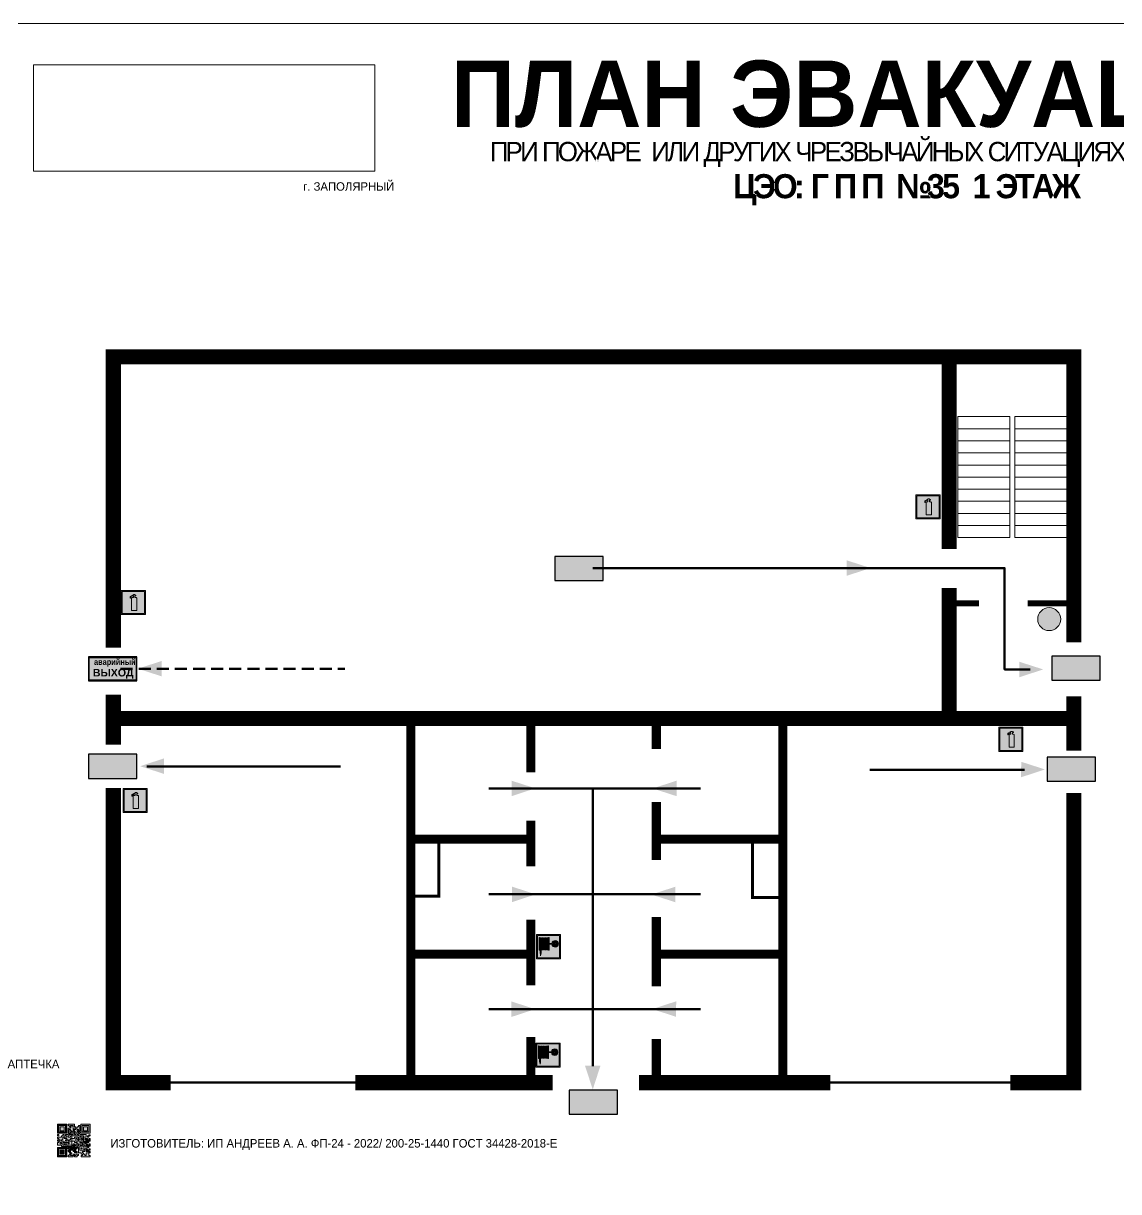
# Model space of a CAD drawing. Header units: millimetres. Extents: x 13114 to 67229, y 22859 to 38520.
# Drawn here: x 32270.5 to 32633.4, y 36350.9 to 36738.1 of the extents above; entities that cross this region are included whole.
import ezdxf

# ---------------------------------------------------------------- set-up
doc = ezdxf.new("R2010")
doc.units = ezdxf.units.MM
doc.linetypes.add('{ Wide Dash }', pattern=[12, 4, -2, 4, -2])
doc.layers.add('План_Штампы', color=7, linetype='Continuous')
doc.styles.add('обычный', font='arial.ttf')
picture_1 = doc.add_image_def('image1.jpg', size_in_pixel=(337, 105))

# ---------------------------------------------------------------- blocks, each defined once
blk = doc.blocks.new('A$C7B4425F7')
at = {"true_color": 0xffffff}
blk.add_hatch(color=7, dxfattribs=at).paths.add_polyline_path([(0, 0), (-16, 0), (-16, -8), (0, -8)])
h = blk.add_hatch(color=126)
h.paths.add_polyline_path([(-0.2, -0.2), (-15.8, -0.2), (-15.8, -7.8), (-0.2, -7.8)])
h.paths.add_polyline_path([(-11.76, -2.03), (-11.76, -3.66), (-11.17, -3.66, -0.568275), (-11.17, -6.18), (-12.58, -6.18), (-12.58, -2.03)], flags=16)
h.paths.add_polyline_path([(-13.33, -4.12, -0.495768), (-13.59, -6.18), (-15.03, -6.18), (-15.03, -2.03), (-13.59, -2.03, -0.487973)], flags=16)
h.paths.add_polyline_path([(-10.25, -2.03), (-9.48, -2.03), (-9.48, -6.18), (-10.25, -6.18)], flags=16)
h.paths.add_polyline_path([(-13.84, -3.69), (-14.24, -3.69), (-14.24, -3.03), (-13.9, -3.03, -0.692621)], flags=0)
h.paths.add_polyline_path([(-9.15, -2.03), (-8.4, -2.03), (-8.04, -3.07), (-7.68, -2.03), (-6.93, -2.03), (-7.64, -4.1), (-6.93, -6.18), (-7.68, -6.18), (-8.04, -5.14), (-8.4, -6.18), (-9.15, -6.18), (-8.44, -4.1)], flags=16)
h.paths.add_polyline_path([(-11.76, -4.46), (-11.42, -4.46, -0.692621), (-11.36, -5.12), (-11.76, -5.12)], flags=0)
h.paths.add_polyline_path([(-13.9, -5.2), (-14.24, -5.2), (-14.24, -4.55), (-13.84, -4.55, -0.708038)], flags=0)
edge = h.paths.add_edge_path(flags=16)
edge.add_ellipse((-5.51, -4.08), major_axis=(0, 2.05), ratio=0.586184, start_angle=0, end_angle=360)
edge = h.paths.add_edge_path(flags=0)
edge.add_ellipse((-5.51, -4.08), major_axis=(0, 1.14), ratio=0.454828, start_angle=0, end_angle=360)
h.paths.add_polyline_path([(-4.13, -4.96, 0.377264), (-3.48, -4.52, 0.0555), (-3.16, -2.03), (-1.66, -2.03), (-1.66, -4.96), (-0.96, -4.96), (-0.96, -7.01), (-1.75, -7.01), (-1.75, -6.18), (-3.3, -6.18), (-3.3, -7.02), (-4.13, -7.02)], flags=16)
h.paths.add_polyline_path([(-2.73, -2.91), (-2.28, -2.91), (-2.28, -4.96), (-3.05, -4.96, 0.079136)], flags=0)
at = {"color": 126}
blk.add_lwpolyline([(-16, -8), (0, -8), (0, 0), (-16, 0)], close=True, dxfattribs=at)
blk = doc.blocks.new('A$C32E8229D')
at = {"true_color": 0xffffff}
blk.add_hatch(color=7, dxfattribs=at).paths.add_polyline_path([(0, 0), (0, -8), (16, -8), (16, 0)])
h = blk.add_hatch(color=126)
h.paths.add_polyline_path([(0.2, -0.2), (15.8, -0.2), (15.8, -7.8), (0.2, -7.8)])
h.paths.add_polyline_path([(13.49, -2.05), (12.08, -2.05), (11.37, -2.63, 0.162397), (11.29, -2.84), (11.29, -3.63), (10.35, -3.63), (10.35, -4.05), (11.68, -4.05), (11.68, -3.48), (12.26, -4.28), (11.29, -5.1), (11.29, -6.78), (11.85, -6.78), (11.85, -5.44), (12.8, -4.64), (12.8, -5.94), (14.46, -5.94), (14.46, -5.39), (13.45, -5.39), (13.45, -3.97), (12.46, -2.59), (13.15, -2.59), (13.69, -3.34), (14.18, -3)], flags=16)
h.paths.add_polyline_path([(10.74, -1.82, 1), (11.8, -1.82, 1)], flags=16)
h.paths.add_polyline_path([(9.39, -3.59), (5.99, -3.59), (6.56, -3.03), (5.91, -3.03), (5.1, -3.83), (5.91, -4.64), (6.56, -4.64), (5.99, -4.09), (9.39, -4.09)], flags=16)
h.paths.add_polyline_path([(4.29, -1.08), (1.72, -1.08), (1.72, -6.6), (4.29, -6.6)], flags=16)
at = {"color": 126}
blk.add_lwpolyline([(16, -8), (0, -8), (0, 0), (16, 0)], close=True, dxfattribs=at)
blk = doc.blocks.new('A$C7B8C2D5B')
at = {"lineweight": 0}
h = blk.add_hatch(color=5, dxfattribs=at)
h.dxf.hatch_style = 1
h.paths.add_polyline_path([(1.4, -3.02, 1), (-2.11, -3.02, 1)])
at = {"color": 5, "lineweight": 0}
blk.add_circle((-0.36, -3.02), 1.75, dxfattribs=at)
blk = doc.blocks.new('A$C41C009D9')
at = {"true_color": 0xffffff}
blk.add_hatch(color=7, dxfattribs=at).paths.add_polyline_path([(0, 8), (-16, 8), (-16, 0), (0, 0)])
h = blk.add_hatch(color=126)
h.dxf.hatch_style = 1
h.paths.add_polyline_path([(-15.8, 7.8), (-15.8, 0.2), (-0.2, 0.2), (-0.2, 7.8)])
at = {"color": 126}
for points in [[(-16, 0), (0, 0), (0, 8), (-16, 8)], [(-16, 0), (0, 0), (0, 8), (-16, 8)], [(-15.8, 7.8), (-0.2, 7.8), (-0.2, 0.2), (-15.8, 0.2)]]:
    blk.add_lwpolyline(points, close=True, dxfattribs=at)
at = {"color": 7, "true_color": 0xffffff, "insert": (-15.8, 7.3), "char_height": 2.5, "width": 15.5999, "attachment_point": 1, "style": 'обычный'}
blk.add_mtext('\\pi1.6133;{\\fArial|b1|i0|c204|p34;\\H0.8x;\\W0.8;аварийный\\H1.25x;\\W1;\\P\\pi1.2327;ВЫХОД}', dxfattribs=at)
blk = doc.blocks.new('QR')
at = {"lineweight": 0}
h = blk.add_hatch(color=256, dxfattribs=at)
h.dxf.hatch_style = 1
h.paths.add_polyline_path([(9241.16, 2687.38), (9242.01, 2687.38), (9242.01, 2687.83), (9241.59, 2687.83), (9241.59, 2688.68), (9239.45, 2688.68), (9239.45, 2688.25), (9239.86, 2688.25), (9239.86, 2687.83), (9240.29, 2687.83), (9240.29, 2688.25), (9241.16, 2688.25), (9241.16, 2687.83), (9240.29, 2687.83), (9240.29, 2687.38), (9239.45, 2687.38), (9239.45, 2685.22), (9238.57, 2685.22), (9238.57, 2684.8), (9239.02, 2684.8), (9239.02, 2684.37), (9238.13, 2684.37), (9238.13, 2683.92), (9239.02, 2683.92), (9239.02, 2683.5), (9239.44, 2683.5), (9239.44, 2682.64), (9239.87, 2682.64), (9239.87, 2682.18), (9239.44, 2682.18), (9239.44, 2682.64), (9238.13, 2682.64), (9238.13, 2681.76), (9237.71, 2681.76), (9237.71, 2682.64), (9238.13, 2682.64), (9238.13, 2683.07), (9237.27, 2683.07), (9237.27, 2683.51), (9237.71, 2683.51), (9237.71, 2684.37), (9238.13, 2684.37), (9238.13, 2685.22), (9237.71, 2685.22), (9237.71, 2684.8), (9237.28, 2684.8), (9237.28, 2684.38), (9235.98, 2684.38), (9235.98, 2683.92), (9236.4, 2683.92), (9236.4, 2683.49), (9236.84, 2683.49), (9236.84, 2683.07), (9236.4, 2683.07), (9236.4, 2682.64), (9235.98, 2682.64), (9235.98, 2681.76), (9237.29, 2681.76), (9237.29, 2681.33), (9239.43, 2681.33), (9239.43, 2681.76), (9240.74, 2681.76), (9240.74, 2683.05), (9239.87, 2683.05), (9239.87, 2683.5), (9240.29, 2683.5), (9240.29, 2683.91), (9240.74, 2683.91), (9240.74, 2684.81), (9240.29, 2684.81), (9240.29, 2684.79), (9240.29, 2684.37), (9239.45, 2684.37), (9239.45, 2684.8), (9239.87, 2684.8), (9239.87, 2685.21), (9240.74, 2685.21), (9240.74, 2686.1), (9240.29, 2686.1), (9240.29, 2685.64), (9239.86, 2685.64), (9239.86, 2686.95), (9240.29, 2686.95), (9240.29, 2686.52), (9240.74, 2686.52), (9240.74, 2686.1), (9241.16, 2686.1), (9241.16, 2686.53), (9241.59, 2686.53), (9241.59, 2686.1), (9242.02, 2686.1), (9242.02, 2685.21), (9241.59, 2685.21), (9241.59, 2686.1), (9241.16, 2686.1), (9241.16, 2685.21), (9240.74, 2685.21), (9240.74, 2684.81), (9242.89, 2684.81), (9242.89, 2685.22), (9242.47, 2685.22), (9242.47, 2686.11), (9242.89, 2686.11), (9242.89, 2686.52), (9242.46, 2686.52), (9242.46, 2686.95), (9242.89, 2686.95), (9242.89, 2686.52), (9243.32, 2686.52), (9243.32, 2688.26), (9242.9, 2688.26), (9242.9, 2687.83), (9242.47, 2687.83), (9242.47, 2687.38), (9242.01, 2687.38), (9242.01, 2686.94), (9241.16, 2686.94)])
h.paths.add_polyline_path([(9239.02, 2682.18), (9239.02, 2681.76), (9238.54, 2681.76), (9238.54, 2682.18)], flags=16)
h.paths.add_polyline_path([(9237.27, 2682.65), (9237.27, 2682.19), (9236.83, 2682.19), (9236.83, 2682.65)], flags=16)
h = blk.add_hatch(color=256, dxfattribs=at)
h.dxf.hatch_style = 1
h.paths.add_polyline_path([(9238.15, 2687.83), (9236.83, 2687.83), (9236.83, 2686.52), (9238.15, 2686.52)], flags=0)
h.paths.add_polyline_path([(9239.01, 2685.65), (9239.01, 2688.68), (9235.98, 2688.68), (9235.98, 2685.65)])
h.paths.add_polyline_path([(9236.41, 2686.1), (9236.41, 2688.26), (9238.56, 2688.26), (9238.56, 2686.1)], flags=16)
h.paths.add_polyline_path([(9236.83, 2686.52), (9236.83, 2687.83), (9238.15, 2687.83), (9238.15, 2686.52)], flags=0)
h = blk.add_hatch(color=256, dxfattribs=at)
h.dxf.hatch_style = 1
h.paths.add_polyline_path([(9238.15, 2686.52), (9238.15, 2687.83), (9236.83, 2687.83), (9236.83, 2686.52)])
h.paths.add_polyline_path([(9245.91, 2686.52), (9245.91, 2687.83), (9244.59, 2687.83), (9244.59, 2686.52)], flags=0)
h.paths.add_polyline_path([(9246.77, 2685.65), (9246.77, 2688.68), (9243.74, 2688.68), (9243.74, 2685.65)])
h.paths.add_polyline_path([(9244.17, 2686.1), (9244.17, 2688.26), (9246.32, 2688.26), (9246.32, 2686.1)], flags=16)
h.paths.add_polyline_path([(9244.59, 2686.52), (9244.59, 2687.83), (9245.91, 2687.83), (9245.91, 2686.52)], flags=0)
h = blk.add_hatch(color=256, dxfattribs=at)
h.dxf.hatch_style = 1
h.paths.add_polyline_path([(9240.75, 2681.76), (9240.75, 2681.35), (9241.17, 2681.35), (9241.17, 2681.76)])
h.paths.add_polyline_path([(9241.6, 2682.18), (9241.17, 2682.18), (9241.17, 2681.76), (9241.6, 2681.76)])
h.paths.add_polyline_path([(9242.47, 2681.34), (9242.47, 2682.19), (9242.02, 2682.19), (9242.02, 2681.76), (9241.6, 2681.76), (9241.6, 2681.34)])
h.paths.add_polyline_path([(9239.87, 2678.3), (9239.44, 2678.3), (9239.44, 2677.89), (9241.17, 2677.89), (9241.17, 2678.3), (9240.28, 2678.3), (9240.28, 2678.73), (9239.87, 2678.73)])
h.paths.add_polyline_path([(9240.75, 2678.73), (9240.75, 2679.19), (9240.28, 2679.19), (9240.28, 2678.73)])
h.paths.add_polyline_path([(9241.6, 2678.73), (9241.17, 2678.73), (9241.17, 2678.3), (9241.6, 2678.3)])
h.paths.add_polyline_path([(9242.02, 2678.3), (9241.6, 2678.3), (9241.6, 2677.89), (9242.48, 2677.89), (9242.48, 2678.31), (9242.9, 2678.31), (9242.9, 2678.73), (9242.02, 2678.73)])
h.paths.add_polyline_path([(9246.36, 2684.37), (9246.36, 2684.79), (9245.93, 2684.79), (9245.93, 2684.37)])
h.paths.add_polyline_path([(9246.78, 2685.2), (9246.36, 2685.2), (9246.36, 2684.79), (9246.78, 2684.79)])
h.paths.add_polyline_path([(9245.91, 2687.83), (9244.59, 2687.83), (9244.59, 2686.52), (9245.91, 2686.52)])
h = blk.add_hatch(color=256, dxfattribs=at)
h.dxf.hatch_style = 1
h.paths.add_polyline_path([(9243.32, 2686.11), (9242.89, 2686.11), (9242.89, 2685.64), (9243.32, 2685.64)])
h.paths.add_polyline_path([(9239.02, 2683.07), (9239.02, 2683.5), (9238.56, 2683.5), (9238.56, 2683.07)])
h.paths.add_polyline_path([(9236.4, 2684.8), (9236.4, 2685.22), (9235.98, 2685.22), (9235.98, 2684.8)])
h.paths.add_polyline_path([(9236.4, 2683.07), (9236.4, 2683.49), (9235.98, 2683.49), (9235.98, 2683.07)])
h = blk.add_hatch(color=256, dxfattribs=at)
h.dxf.hatch_style = 1
h.paths.add_polyline_path([(9243.32, 2682.64), (9243.32, 2683.07), (9244.62, 2683.07), (9244.62, 2684.37), (9243.74, 2684.37), (9243.74, 2684.8), (9244.62, 2684.8), (9244.62, 2684.37), (9245.48, 2684.37), (9245.48, 2685.22), (9243.32, 2685.22), (9243.32, 2683.5), (9242.89, 2683.5), (9242.89, 2683.06), (9242.01, 2683.06), (9242.01, 2683.91), (9242.47, 2683.91), (9242.47, 2683.5), (9242.89, 2683.5), (9242.89, 2684.38), (9241.59, 2684.38), (9241.59, 2683.91), (9240.74, 2683.91), (9240.74, 2683.05), (9241.59, 2683.05), (9241.59, 2682.64), (9242.47, 2682.64), (9242.47, 2682.19), (9242.91, 2682.19), (9242.91, 2681.34), (9242.48, 2681.34), (9242.48, 2680.91), (9242.91, 2680.91), (9242.91, 2679.17), (9243.75, 2679.17), (9243.75, 2678.73), (9244.2, 2678.73), (9244.2, 2678.3), (9243.75, 2678.3), (9243.75, 2677.88), (9246.78, 2677.88), (9246.78, 2678.3), (9246.35, 2678.3), (9246.35, 2679.19), (9245.48, 2679.19), (9245.48, 2678.31), (9245.05, 2678.31), (9245.05, 2678.73), (9244.62, 2678.73), (9244.62, 2679.19), (9244.2, 2679.19), (9244.2, 2679.61), (9245.05, 2679.61), (9245.05, 2680.46), (9245.48, 2680.46), (9245.48, 2681.34), (9245.04, 2681.34), (9245.04, 2681.76), (9244.63, 2681.76), (9244.63, 2682.19), (9244.21, 2682.19), (9244.21, 2681.76), (9243.32, 2681.76), (9243.32, 2682.19), (9244.21, 2682.19), (9244.21, 2682.64)])
h.paths.add_polyline_path([(9243.75, 2683.49), (9243.75, 2683.92), (9244.21, 2683.92), (9244.21, 2683.49)], flags=16)
h.paths.add_polyline_path([(9243.32, 2681.34), (9244.63, 2681.34), (9244.63, 2680.04), (9243.32, 2680.04)], flags=16)
h.paths.add_polyline_path([(9243.76, 2680.89), (9244.18, 2680.89), (9244.18, 2680.48), (9243.76, 2680.48)], flags=0)
h = blk.add_hatch(color=256, dxfattribs=at)
h.dxf.hatch_style = 1
h.paths.add_polyline_path([(9246.36, 2683.07), (9246.78, 2683.07), (9246.78, 2683.92), (9246.36, 2683.92), (9246.36, 2683.49), (9245.92, 2683.49), (9245.92, 2683.92), (9245.06, 2683.92), (9245.06, 2683.49), (9245.48, 2683.49), (9245.48, 2683.07), (9244.62, 2683.07), (9244.62, 2682.65), (9245.05, 2682.65), (9245.05, 2682.18), (9245.48, 2682.18), (9245.48, 2682.65), (9246.36, 2682.65)])
h.paths.add_polyline_path([(9246.78, 2682.18), (9246.36, 2682.18), (9246.36, 2681.75), (9245.92, 2681.75), (9245.92, 2682.18), (9245.48, 2682.18), (9245.48, 2681.34), (9245.48, 2681.34), (9245.94, 2681.34), (9245.94, 2680.91), (9246.36, 2680.91), (9246.36, 2681.34), (9246.78, 2681.34)])
h = blk.add_hatch(color=256, dxfattribs=at)
h.dxf.hatch_style = 1
h.paths.add_polyline_path([(9235.98, 2680.9), (9235.98, 2677.86), (9239.02, 2677.86), (9239.02, 2680.9)])
h.paths.add_polyline_path([(9238.57, 2680.48), (9238.57, 2678.32), (9236.41, 2678.32), (9236.41, 2680.48)], flags=16)
h.paths.add_polyline_path([(9238.15, 2680.05), (9238.15, 2678.74), (9236.83, 2678.74), (9236.83, 2680.05)], flags=0)
h = blk.add_hatch(color=256, dxfattribs=at)
h.dxf.hatch_style = 1
h.paths.add_polyline_path([(9238.15, 2680.05), (9236.83, 2680.05), (9236.83, 2678.74), (9238.15, 2678.74)])
h = blk.add_hatch(color=256, dxfattribs=at)
h.dxf.hatch_style = 1
h.paths.add_polyline_path([(9242.02, 2680.46), (9242.48, 2680.46), (9242.48, 2680.91), (9241.58, 2680.91), (9241.58, 2681.35), (9241.17, 2681.35), (9241.17, 2680.91), (9240.75, 2680.91), (9240.75, 2681.33), (9239.43, 2681.33), (9239.43, 2680.46), (9239.86, 2680.46), (9239.86, 2680.92), (9240.3, 2680.92), (9240.3, 2680.46), (9239.86, 2680.46), (9239.86, 2680.04), (9239.44, 2680.04), (9239.44, 2679.62), (9239.86, 2679.62), (9239.86, 2679.19), (9240.29, 2679.19), (9240.29, 2680.03), (9241.18, 2680.03), (9241.18, 2680.47), (9241.6, 2680.47), (9241.6, 2680.03), (9241.18, 2680.03), (9241.18, 2679.61), (9241.6, 2679.61), (9241.6, 2679.19), (9242.47, 2679.19), (9242.47, 2679.6), (9242.02, 2679.6)])
h = blk.add_hatch(color=256, dxfattribs=at)
h.dxf.hatch_style = 1
h.paths.add_polyline_path([(9244.18, 2680.48), (9244.18, 2680.89), (9243.76, 2680.89), (9243.76, 2680.48)])
h = blk.add_hatch(color=256, dxfattribs=at)
h.dxf.hatch_style = 1
h.paths.add_polyline_path([(9245.93, 2680.04), (9245.93, 2680.46), (9245.48, 2680.46), (9245.48, 2679.62), (9246.35, 2679.62), (9246.35, 2680.04)])
h.paths.add_polyline_path([(9246.78, 2680.04), (9246.78, 2680.46), (9246.35, 2680.46), (9246.35, 2680.04)])
h.paths.add_polyline_path([(9246.78, 2679.18), (9246.78, 2679.62), (9246.35, 2679.62), (9246.35, 2679.18)])
for points in [[(9237.71, 2685.22), (9238.13, 2685.22), (9238.13, 2684.37), (9237.71, 2684.37), (9237.71, 2683.51), (9237.27, 2683.51), (9237.27, 2683.07), (9238.13, 2683.07), (9238.13, 2682.64), (9237.71, 2682.64), (9237.71, 2681.76), (9238.13, 2681.76), (9238.13, 2682.64), (9239.44, 2682.64), (9239.44, 2683.5), (9239.02, 2683.5), (9239.02, 2683.07), (9238.56, 2683.07), (9238.56, 2683.5), (9239.02, 2683.5), (9239.02, 2683.92), (9238.13, 2683.92), (9238.13, 2684.37), (9239.02, 2684.37), (9239.02, 2684.8), (9238.57, 2684.8), (9238.57, 2685.22), (9239.45, 2685.22), (9239.45, 2687.38), (9240.29, 2687.38), (9240.29, 2687.83), (9239.86, 2687.83), (9239.86, 2688.25), (9239.45, 2688.25), (9239.45, 2688.68), (9241.59, 2688.68), (9241.59, 2687.83), (9242.01, 2687.83), (9242.01, 2687.38), (9242.47, 2687.38), (9242.47, 2687.83), (9242.9, 2687.83), (9242.9, 2688.26), (9243.32, 2688.26), (9243.32, 2686.52), (9242.89, 2686.52), (9242.89, 2686.11), (9243.32, 2686.11), (9243.32, 2685.64), (9242.89, 2685.64), (9242.89, 2686.11), (9242.47, 2686.11), (9242.47, 2685.22), (9242.89, 2685.22), (9242.89, 2684.81), (9240.74, 2684.81), (9240.74, 2683.91), (9241.59, 2683.91), (9241.59, 2684.38), (9242.89, 2684.38), (9242.89, 2683.5), (9242.47, 2683.5), (9242.47, 2683.91), (9242.01, 2683.91), (9242.01, 2683.06), (9242.89, 2683.06), (9242.89, 2683.5), (9243.32, 2683.5), (9243.32, 2685.22), (9245.48, 2685.22), (9245.48, 2684.37), (9244.62, 2684.37), (9244.62, 2683.07), (9245.48, 2683.07), (9245.48, 2683.49), (9245.06, 2683.49), (9245.06, 2683.92), (9245.92, 2683.92), (9245.92, 2683.49), (9246.36, 2683.49), (9246.36, 2683.92), (9246.78, 2683.92), (9246.78, 2683.07), (9246.36, 2683.07), (9246.36, 2682.65), (9245.48, 2682.65), (9245.48, 2682.18), (9245.92, 2682.18), (9245.92, 2681.75), (9246.36, 2681.75), (9246.36, 2682.18), (9246.78, 2682.18), (9246.78, 2681.34), (9246.36, 2681.34), (9246.36, 2680.91), (9245.94, 2680.91), (9245.94, 2681.34), (9245.48, 2681.34), (9245.48, 2680.46), (9245.93, 2680.46), (9245.93, 2680.04), (9246.35, 2680.04), (9246.35, 2680.46), (9246.78, 2680.46), (9246.78, 2680.04), (9246.78, 2680.04), (9246.35, 2680.04), (9246.35, 2679.62), (9246.78, 2679.62), (9246.78, 2679.18), (9246.35, 2679.18), (9246.35, 2678.3), (9246.78, 2678.3), (9246.78, 2677.88), (9243.75, 2677.88), (9243.75, 2678.3), (9244.2, 2678.3), (9244.2, 2678.73), (9243.75, 2678.73), (9243.75, 2679.17), (9242.91, 2679.17), (9242.91, 2680.91), (9242.48, 2680.91), (9242.48, 2680.46), (9242.02, 2680.46), (9242.02, 2679.6), (9242.47, 2679.6), (9242.47, 2679.19), (9241.6, 2679.19), (9241.6, 2679.61), (9241.18, 2679.61), (9241.18, 2680.03), (9240.29, 2680.03), (9240.29, 2679.19), (9240.75, 2679.19), (9240.75, 2678.73), (9240.28, 2678.73), (9240.28, 2678.3), (9241.17, 2678.3), (9241.17, 2678.73), (9241.6, 2678.73), (9241.6, 2678.3), (9242.02, 2678.3), (9242.02, 2678.73), (9242.9, 2678.73), (9242.9, 2678.31), (9242.48, 2678.31), (9242.48, 2677.89), (9241.6, 2677.89), (9241.6, 2678.3), (9241.17, 2678.3), (9241.17, 2677.89), (9239.44, 2677.89), (9239.44, 2678.3), (9239.87, 2678.3), (9239.87, 2678.73), (9240.28, 2678.73), (9240.28, 2679.19), (9240.29, 2679.19), (9239.86, 2679.19), (9239.86, 2679.62), (9239.44, 2679.62), (9239.44, 2680.04), (9239.86, 2680.04), (9239.86, 2680.46), (9239.43, 2680.46), (9239.43, 2681.33), (9237.29, 2681.33), (9237.29, 2681.76), (9235.98, 2681.76), (9235.98, 2682.64), (9236.4, 2682.64), (9236.4, 2683.07), (9235.98, 2683.07), (9235.98, 2683.49), (9236.4, 2683.49), (9236.4, 2683.92), (9235.98, 2683.92), (9235.98, 2684.38), (9237.28, 2684.38), (9237.28, 2684.8), (9237.71, 2684.8), (9237.71, 2685.22), (9237.92, 2685.22)], [(9240.74, 2686.1), (9240.74, 2686.52), (9240.29, 2686.52), (9240.29, 2686.95), (9239.86, 2686.95), (9239.86, 2685.64), (9240.29, 2685.64), (9240.29, 2686.1), (9240.74, 2686.1), (9240.74, 2686.52)], [(9240.74, 2683.05), (9240.74, 2681.76), (9239.43, 2681.76), (9239.43, 2681.33), (9240.75, 2681.33), (9240.75, 2681.35), (9240.75, 2680.91), (9241.17, 2680.91), (9241.17, 2681.35), (9241.58, 2681.35), (9241.58, 2680.91), (9242.48, 2680.91), (9242.48, 2681.34), (9242.91, 2681.34), (9242.91, 2682.19), (9242.47, 2682.19), (9242.47, 2682.64), (9241.59, 2682.64), (9241.59, 2683.05), (9240.74, 2683.05)], [(9240.74, 2685.21), (9239.87, 2685.21), (9239.87, 2684.8), (9239.45, 2684.8), (9239.45, 2684.37), (9240.29, 2684.37), (9240.29, 2684.79), (9240.29, 2684.81), (9240.74, 2684.81), (9240.74, 2685.21), (9239.87, 2685.21)], [(9240.74, 2683.91), (9240.29, 2683.91), (9240.29, 2683.5), (9239.87, 2683.5), (9239.87, 2683.05), (9240.74, 2683.05), (9240.74, 2683.91)], [(9244.62, 2683.07), (9243.32, 2683.07), (9243.32, 2682.64), (9244.21, 2682.64), (9244.21, 2682.19), (9243.32, 2682.19), (9243.32, 2681.76), (9244.21, 2681.76), (9244.21, 2682.19), (9244.63, 2682.19), (9244.63, 2681.76), (9245.04, 2681.76), (9245.04, 2681.34), (9245.48, 2681.34)], [(9244.62, 2684.37), (9244.62, 2684.8), (9243.74, 2684.8), (9243.74, 2684.37), (9244.62, 2684.37)], [(9245.48, 2682.18), (9245.05, 2682.18), (9245.05, 2682.65), (9244.62, 2682.65), (9244.62, 2683.07)], [(9239.86, 2680.46), (9239.86, 2680.92), (9240.3, 2680.92), (9240.3, 2680.46), (9239.86, 2680.46)], [(9241.6, 2681.76), (9242.02, 2681.76), (9242.02, 2682.19), (9242.47, 2682.19), (9242.47, 2681.34), (9241.6, 2681.34), (9241.6, 2681.76)], [(9245.48, 2680.46), (9245.05, 2680.46), (9245.05, 2679.61), (9244.2, 2679.61), (9244.2, 2679.19), (9244.62, 2679.19), (9244.62, 2678.73), (9245.05, 2678.73), (9245.05, 2678.31), (9245.48, 2678.31), (9245.48, 2679.19), (9246.35, 2679.19), (9246.35, 2679.07)], [(9245.48, 2682.18), (9245.48, 2681.34)], [(9246.35, 2679.62), (9245.48, 2679.62), (9245.48, 2680.46)], [(9245.48, 2680.46), (9245.48, 2679.62), (9246.35, 2679.62), (9246.35, 2680.04), (9245.93, 2680.04), (9245.93, 2680.46), (9245.48, 2680.46), (9245.48, 2679.62)], [(9246.35, 2679.62), (9246.35, 2679.18)]]:
    blk.add_lwpolyline(points, dxfattribs=at)
for points in [[(9235.98, 2685.65), (9239.01, 2685.65), (9239.01, 2688.68), (9235.98, 2688.68)], [(9236.41, 2688.26), (9238.56, 2688.26), (9238.56, 2686.1), (9236.41, 2686.1)], [(9236.83, 2687.83), (9238.15, 2687.83), (9238.15, 2686.52), (9236.83, 2686.52)], [(9240.29, 2687.83), (9241.16, 2687.83), (9241.16, 2688.25), (9240.29, 2688.25)], [(9240.29, 2688.25), (9241.16, 2688.25), (9241.16, 2687.83), (9240.29, 2687.83)], [(9242.01, 2687.38), (9241.16, 2687.38), (9241.16, 2686.94), (9242.01, 2686.94)], [(9241.16, 2687.38), (9242.01, 2687.38), (9242.01, 2686.94), (9241.16, 2686.94)], [(9242.89, 2686.52), (9242.46, 2686.52), (9242.46, 2686.95), (9242.89, 2686.95)], [(9243.74, 2685.65), (9246.77, 2685.65), (9246.77, 2688.68), (9243.74, 2688.68)], [(9244.17, 2688.26), (9246.32, 2688.26), (9246.32, 2686.1), (9244.17, 2686.1)], [(9244.59, 2687.83), (9245.91, 2687.83), (9245.91, 2686.52), (9244.59, 2686.52)], [(9235.98, 2684.8), (9236.4, 2684.8), (9236.4, 2685.22), (9235.98, 2685.22)], [(9236.4, 2683.07), (9236.84, 2683.07), (9236.84, 2683.49), (9236.4, 2683.49)], [(9241.16, 2686.1), (9240.74, 2686.1), (9240.74, 2685.21), (9241.16, 2685.21)], [(9241.16, 2686.53), (9241.59, 2686.53), (9241.59, 2686.1), (9241.16, 2686.1)], [(9241.59, 2686.1), (9242.02, 2686.1), (9242.02, 2685.21), (9241.59, 2685.21)], [(9243.75, 2683.92), (9244.21, 2683.92), (9244.21, 2683.49), (9243.75, 2683.49)], [(9245.93, 2684.79), (9246.36, 2684.79), (9246.36, 2684.37), (9245.93, 2684.37)], [(9246.36, 2685.2), (9246.78, 2685.2), (9246.78, 2684.79), (9246.36, 2684.79)], [(9235.98, 2677.86), (9239.02, 2677.86), (9239.02, 2680.9), (9235.98, 2680.9)], [(9236.41, 2680.48), (9238.57, 2680.48), (9238.57, 2678.32), (9236.41, 2678.32)], [(9236.83, 2682.19), (9237.27, 2682.19), (9237.27, 2682.65), (9236.83, 2682.65)], [(9236.83, 2680.05), (9238.15, 2680.05), (9238.15, 2678.74), (9236.83, 2678.74)], [(9238.54, 2682.18), (9239.02, 2682.18), (9239.02, 2681.76), (9238.54, 2681.76)], [(9239.44, 2682.64), (9239.87, 2682.64), (9239.87, 2682.18), (9239.44, 2682.18)], [(9240.75, 2681.76), (9241.17, 2681.76), (9241.17, 2681.35), (9240.75, 2681.35)], [(9241.17, 2682.18), (9241.6, 2682.18), (9241.6, 2681.76), (9241.17, 2681.76)], [(9241.18, 2680.03), (9241.6, 2680.03), (9241.6, 2680.47), (9241.18, 2680.47)], [(9243.32, 2680.04), (9244.63, 2680.04), (9244.63, 2681.34), (9243.32, 2681.34)], [(9243.76, 2680.89), (9244.18, 2680.89), (9244.18, 2680.48), (9243.76, 2680.48)]]:
    blk.add_lwpolyline(points, close=True, dxfattribs=at)
blk = doc.blocks.new('A$C3AD82952')
at = {"true_color": 0xf5f5ff}
h = blk.add_hatch(color=7, dxfattribs=at)
h.dxf.hatch_style = 1
h.paths.add_polyline_path([(8.21, 8.73, 0.414214), (7.89, 9.05), (7.22, 9.05), (7.22, 9.92), (7.59, 9.92, 1), (7.57, 10.36), (7.22, 10.36), (7.22, 10.6), (6.43, 10.6), (6.43, 10.36), (6.01, 10.36), (4.74, 9.59), (4.74, 8.69), (4.98, 8.73), (4.98, 9.26), (6.12, 9.91), (6.43, 9.91), (6.43, 9.05), (5.76, 9.05, 0.414214), (5.44, 8.73), (5.44, 2.2), (8.21, 2.2)], flags=0)
h.paths.add_polyline_path([(12.8, 12.8), (0, 12.8), (0, 0), (12.8, 0)])
h.paths.add_polyline_path([(0.51, 12.29), (12.29, 12.29), (12.29, 0.51), (0.51, 0.51)], flags=16)
h.paths.add_polyline_path([(4.74, 9.59), (6.01, 10.36), (6.43, 10.36), (6.43, 10.6), (7.22, 10.6), (7.22, 10.36), (7.59, 10.36, -0.94586), (7.59, 9.92), (7.22, 9.92), (7.22, 9.05), (7.89, 9.05, -0.414214), (8.21, 8.73), (8.21, 2.2), (5.44, 2.2), (5.44, 8.73, -0.414214), (5.76, 9.05), (6.43, 9.05), (6.43, 9.91), (6.12, 9.91), (4.98, 9.26), (4.98, 8.73), (4.74, 8.69)], flags=0)
h = blk.add_hatch(color=242)
h.dxf.hatch_style = 1
h.paths.add_polyline_path([(12.29, 12.29), (0.51, 12.29), (0.51, 0.51), (12.29, 0.51)])
h.paths.add_polyline_path([(4.74, 8.69), (4.74, 9.59), (6.01, 10.36), (6.43, 10.36), (6.43, 10.6), (7.22, 10.6), (7.22, 10.36), (7.59, 10.36, -0.94586), (7.59, 9.92), (7.22, 9.92), (7.22, 9.05), (7.89, 9.05, -0.414214), (8.21, 8.73), (8.21, 2.2), (5.44, 2.2), (5.44, 8.73, -0.414214), (5.76, 9.05), (6.43, 9.05), (6.43, 9.91), (6.12, 9.91), (4.98, 9.26), (4.98, 8.73)], flags=16)
h = blk.add_hatch(color=7, dxfattribs=at)
h.dxf.hatch_style = 1
h.paths.add_polyline_path([(8.21, 8.73, 0.414214), (7.89, 9.05), (7.22, 9.05), (7.22, 9.92), (7.59, 9.92, 1), (7.57, 10.36), (7.22, 10.36), (7.22, 10.6), (6.43, 10.6), (6.43, 10.36), (6.01, 10.36), (4.74, 9.59), (4.74, 8.69), (4.98, 8.73), (4.98, 9.26), (6.12, 9.91), (6.43, 9.91), (6.43, 9.05), (5.76, 9.05, 0.414214), (5.44, 8.73), (5.44, 2.2), (8.21, 2.2)])
at = {"color": 242, "lineweight": 5}
for p, q in [((0, 0), (0, 12.8)), ((0, 12.8), (12.8, 12.8)), ((12.8, 0), (12.8, 12.8)), ((6.01, 10.36), (4.74, 9.59)), ((4.74, 9.59), (4.74, 8.69)), ((4.74, 8.69), (4.98, 8.73)), ((4.98, 9.26), (6.12, 9.91)), ((4.98, 8.73), (4.98, 9.26)), ((5.44, 2.2), (5.44, 8.73)), ((5.76, 9.05), (6.43, 9.05)), ((6.01, 10.36), (6.43, 10.36)), ((6.12, 9.91), (6.43, 9.91)), ((7.22, 10.6), (6.43, 10.6)), ((6.43, 10.6), (6.43, 10.36)), ((6.43, 9.91), (6.43, 9.05)), ((7.22, 10.36), (7.22, 10.6)), ((7.59, 10.36), (7.22, 10.36)), ((7.22, 9.05), (7.22, 9.92)), ((7.59, 9.92), (7.22, 9.92)), ((7.89, 9.05), (7.22, 9.05)), ((8.21, 2.2), (8.21, 8.73)), ((0, 0), (12.8, 0)), ((5.44, 2.2), (8.21, 2.2))]:
    blk.add_line(p, q, dxfattribs=at)
blk.add_lwpolyline([(0.51, 12.29), (12.29, 12.29), (12.29, 0.51), (0.51, 0.51)], close=True, dxfattribs=at)
for centre, radius, start, end in [((5.76, 8.73), 0.32, 90, 180), ((7.58, 10.14), 0.223, 273.18746, 86.81254), ((7.89, 8.73), 0.32, 0, 90)]:
    blk.add_arc(centre, radius, start, end, dxfattribs=at)
blk = doc.blocks.new('A$C37112FD5')
at = {"true_color": 0xf5f5ff}
h = blk.add_hatch(color=7, dxfattribs=at)
h.dxf.hatch_style = 1
h.paths.add_polyline_path([(12.8, -7.4), (0, -7.4), (0, -20.2), (12.8, -20.2)])
h.paths.add_polyline_path([(12.29, -7.91), (12.29, -19.69), (0.51, -19.69), (0.51, -7.91)], flags=16)
h.paths.add_polyline_path([(4.98, -9.04, -0.42597), (5.17, -9.22), (5.17, -12.25), (5.17, -15.29, -0.432244), (4.98, -15.47), (4.83, -15.47, -0.42597), (4.64, -15.29), (4.64, -12.25), (4.64, -9.22, -0.432244), (4.83, -9.04)], flags=0)
h.paths.add_polyline_path([(4.28, -9.22), (4.28, -12.25), (4.28, -15.29, -0.432244), (4.09, -15.47), (3.94, -15.47, -0.42597), (3.75, -15.29), (3.75, -12.25), (3.75, -9.22, -0.432244), (3.94, -9.04), (4.09, -9.04, -0.42597)], flags=0)
h.paths.add_polyline_path([(5.72, -9.04), (5.87, -9.04, -0.42597), (6.06, -9.22), (6.06, -12.25), (6.06, -15.29, -0.432244), (5.87, -15.47), (5.72, -15.47, -0.42597), (5.53, -15.29), (5.53, -12.25), (5.53, -9.22, -0.432244)], flags=0)
h.paths.add_polyline_path([(6.42, -8.9), (6.5, -8.9, -0.42597), (6.69, -9.08), (6.69, -12.03), (8.21, -12.03, -15.824349), (8.21, -12.47), (6.69, -12.47), (6.69, -15.42, -0.432244), (6.5, -15.6), (6.42, -15.6)], flags=0)
h.paths.add_polyline_path([(3.39, -9.22), (3.39, -12.25), (3.39, -15.29, -0.432244), (3.2, -15.47), (3.05, -15.47, -0.42597), (2.85, -15.29), (2.85, -12.25), (2.85, -9.22, -0.432244), (3.05, -9.04), (3.2, -9.04, -0.42597)], flags=0)
h.paths.add_polyline_path([(2.5, -9.22), (2.5, -16.71), (1.96, -16.71), (1.96, -9.22, -0.432244), (2.15, -9.04), (2.31, -9.04, -0.42597)], flags=0)
h.paths.add_polyline_path([(1.61, -8.9), (1.61, -15.6), (1.57, -15.6, -0.42597), (1.37, -15.42), (1.37, -12.03), (1.37, -9.09, -0.432244), (1.57, -8.9)], flags=0)
h.paths.add_polyline_path([(9.76, -10.81), (9.76, -12.03), (8.49, -12.03, -0.336371)], flags=0)
h.paths.add_polyline_path([(8.49, -12.47), (9.76, -12.47), (9.76, -13.7, -0.336371)], flags=0)
h.paths.add_polyline_path([(10.11, -10.81, -0.336371), (11.38, -12.03), (10.11, -12.03)], flags=0)
h.paths.add_polyline_path([(10.11, -12.47), (11.38, -12.47, -0.336371), (10.11, -13.7)], flags=0)
h.paths.add_polyline_path([(2.5, -16.84), (2.5, -17.05), (1.97, -17.05), (1.97, -16.84)], flags=0)
h.paths.add_polyline_path([(2.5, -17.24, -0.033778), (2.24, -18.6, -0.033778), (1.97, -17.24)], flags=0)
h = blk.add_hatch(color=242)
h.dxf.hatch_style = 1
h.paths.add_polyline_path([(12.29, -7.91), (0.51, -7.91), (0.51, -19.69), (12.29, -19.69)])
h.paths.add_polyline_path([(6.42, -15.6), (6.42, -8.9), (6.5, -8.9, -0.42597), (6.69, -9.08), (6.69, -12.03), (8.21, -12.03, -15.824349), (8.21, -12.47), (6.69, -12.47), (6.69, -15.42, -0.432244), (6.5, -15.6)], flags=16)
h.paths.add_polyline_path([(5.87, -15.47), (5.72, -15.47, -0.42597), (5.53, -15.29), (5.53, -12.25), (5.53, -9.22, -0.432244), (5.72, -9.04), (5.87, -9.04, -0.42597), (6.06, -9.22), (6.06, -12.25), (6.06, -15.29, -0.432244)], flags=16)
h.paths.add_polyline_path([(4.98, -15.47), (4.83, -15.47, -0.42597), (4.64, -15.29), (4.64, -12.25), (4.64, -9.22, -0.432244), (4.83, -9.04), (4.98, -9.04, -0.42597), (5.17, -9.22), (5.17, -12.25), (5.17, -15.29, -0.432244)], flags=16)
h.paths.add_polyline_path([(4.09, -15.47), (3.94, -15.47, -0.42597), (3.75, -15.29), (3.75, -12.25), (3.75, -9.22, -0.432244), (3.94, -9.04), (4.09, -9.04, -0.42597), (4.28, -9.22), (4.28, -12.25), (4.28, -15.29, -0.432244)], flags=16)
h.paths.add_polyline_path([(3.2, -15.47), (3.05, -15.47, -0.42597), (2.85, -15.29), (2.85, -12.25), (2.85, -9.22, -0.432244), (3.05, -9.04), (3.2, -9.04, -0.42597), (3.39, -9.22), (3.39, -12.25), (3.39, -15.29, -0.432244)], flags=16)
h.paths.add_polyline_path([(2.5, -17.05), (1.97, -17.05), (1.97, -16.84), (2.5, -16.84)], flags=16)
h.paths.add_polyline_path([(2.5, -17.24, -0.033778), (2.24, -18.6, -0.033778), (1.97, -17.24)], flags=16)
h.paths.add_polyline_path([(2.5, -16.71), (1.96, -16.71), (1.96, -9.22, -0.432244), (2.15, -9.04), (2.31, -9.04, -0.42597), (2.5, -9.22)], flags=16)
h.paths.add_polyline_path([(1.61, -15.6), (1.57, -15.6, -0.42597), (1.37, -15.42), (1.37, -12.03), (1.37, -9.09, -0.432244), (1.57, -8.9), (1.61, -8.9)], flags=16)
h.paths.add_polyline_path([(8.49, -12.47), (9.76, -12.47), (9.76, -13.7, -0.336371)], flags=0)
h.paths.add_polyline_path([(10.11, -13.7), (10.11, -12.47), (11.38, -12.47, -0.336371)], flags=0)
h.paths.add_polyline_path([(8.49, -12.03, -0.336371), (9.76, -10.81), (9.76, -12.03)], flags=0)
h.paths.add_polyline_path([(10.11, -12.03), (10.11, -10.81, -0.336371), (11.38, -12.03)], flags=0)
h = blk.add_hatch(color=7, dxfattribs=at)
h.dxf.hatch_style = 1
h.paths.add_polyline_path([(1.61, -8.9), (1.57, -8.9, 0.432244), (1.37, -9.09), (1.37, -12.03), (1.37, -15.42, 0.42597), (1.57, -15.6), (1.61, -15.6)])
h.paths.add_polyline_path([(2.5, -9.22, 0.42597), (2.31, -9.04), (2.15, -9.04, 0.432244), (1.96, -9.22), (1.96, -16.71), (2.5, -16.71)])
h.paths.add_polyline_path([(2.5, -16.84), (1.97, -16.84), (1.97, -17.05), (2.5, -17.05)])
h.paths.add_polyline_path([(2.5, -17.24), (1.97, -17.24, 0.033778), (2.24, -18.6, 0.033778)])
h.paths.add_polyline_path([(3.39, -12.25), (3.39, -9.22, 0.42597), (3.2, -9.04), (3.05, -9.04, 0.432244), (2.85, -9.22), (2.85, -12.25), (2.85, -15.29, 0.42597), (3.05, -15.47), (3.2, -15.47, 0.432244), (3.39, -15.29)])
h.paths.add_polyline_path([(4.28, -12.25), (4.28, -9.22, 0.42597), (4.09, -9.04), (3.94, -9.04, 0.432244), (3.75, -9.22), (3.75, -12.25), (3.75, -15.29, 0.42597), (3.94, -15.47), (4.09, -15.47, 0.432244), (4.28, -15.29)])
h.paths.add_polyline_path([(5.17, -12.25), (5.17, -9.22, 0.42597), (4.98, -9.04), (4.83, -9.04, 0.432244), (4.64, -9.22), (4.64, -12.25), (4.64, -15.29, 0.42597), (4.83, -15.47), (4.98, -15.47, 0.432244), (5.17, -15.29)])
h.paths.add_polyline_path([(6.06, -12.25), (6.06, -9.22, 0.42597), (5.87, -9.04), (5.72, -9.04, 0.432244), (5.53, -9.22), (5.53, -12.25), (5.53, -15.29, 0.42597), (5.72, -15.47), (5.87, -15.47, 0.432244), (6.06, -15.29)])
h.paths.add_polyline_path([(6.69, -12.47), (8.21, -12.47, 15.824349), (8.21, -12.03), (6.69, -12.03), (6.69, -9.08, 0.42597), (6.5, -8.9), (6.42, -8.9), (6.42, -15.6), (6.5, -15.6, 0.432244), (6.69, -15.42)])
h.paths.add_polyline_path([(8.49, -12.47), (9.76, -12.47), (9.76, -13.7, -0.336371)], flags=16)
h.paths.add_polyline_path([(8.49, -12.03, -0.336371), (9.76, -10.81), (9.76, -12.03)], flags=16)
h.paths.add_polyline_path([(10.11, -12.47), (11.38, -12.47, -0.336371), (10.11, -13.7)], flags=16)
h.paths.add_polyline_path([(10.11, -12.03), (10.11, -10.81, -0.336371), (11.38, -12.03)], flags=16)
h = blk.add_hatch(color=242)
h.dxf.hatch_style = 1
h.paths.add_polyline_path([(9.76, -10.81, 0.336371), (8.49, -12.03), (9.76, -12.03)])
h.paths.add_polyline_path([(10.11, -10.81), (10.11, -12.03), (11.38, -12.03, 0.336371)])
h.paths.add_polyline_path([(11.38, -12.47), (10.11, -12.47), (10.11, -13.7, 0.336371)])
h.paths.add_polyline_path([(9.76, -12.47), (8.49, -12.47, 0.336371), (9.76, -13.7)])
at = {"color": 242, "lineweight": 5}
for p, q in [((0, -20.2), (0, -7.4)), ((0, -7.4), (12.8, -7.4)), ((1.37, -12.03), (1.37, -9.08)), ((1.37, -12.03), (1.37, -15.42)), ((1.57, -8.9), (1.61, -8.9)), ((1.61, -8.9), (1.61, -15.6)), ((1.96, -16.71), (1.96, -9.22)), ((2.15, -9.04), (2.31, -9.04)), ((2.5, -16.71), (2.5, -9.22)), ((2.85, -12.25), (2.85, -9.22)), ((2.85, -12.25), (2.85, -15.29)), ((3.05, -9.04), (3.2, -9.04)), ((3.39, -12.25), (3.39, -9.22)), ((3.39, -12.25), (3.39, -15.29)), ((3.75, -12.25), (3.75, -9.22)), ((3.75, -12.25), (3.75, -15.29)), ((3.94, -9.04), (4.09, -9.04)), ((4.28, -12.25), (4.28, -9.22)), ((4.28, -12.25), (4.28, -15.29)), ((4.64, -12.25), (4.64, -9.22)), ((4.64, -12.25), (4.64, -15.29)), ((4.83, -9.04), (4.98, -9.04)), ((5.17, -12.25), (5.17, -9.22)), ((5.17, -12.25), (5.17, -15.29)), ((5.53, -12.25), (5.53, -9.22)), ((5.53, -12.25), (5.53, -15.29)), ((5.72, -9.04), (5.87, -9.04)), ((6.06, -12.25), (6.06, -9.22)), ((6.06, -12.25), (6.06, -15.29)), ((6.42, -8.9), (6.42, -15.6)), ((6.5, -8.9), (6.42, -8.9)), ((6.69, -12.03), (6.69, -9.08)), ((8.21, -12.03), (6.69, -12.03)), ((9.76, -12.03), (8.49, -12.03)), ((9.76, -10.81), (9.76, -12.03)), ((10.11, -10.81), (10.11, -12.03)), ((11.38, -12.03), (10.11, -12.03)), ((12.8, -20.2), (12.8, -7.4)), ((1.57, -15.6), (1.61, -15.6)), ((1.96, -16.71), (2.5, -16.71)), ((1.97, -16.84), (2.5, -16.84)), ((1.97, -17.05), (1.97, -16.84)), ((2.5, -17.05), (1.97, -17.05)), ((1.97, -17.24), (2.5, -17.24)), ((2.5, -16.84), (2.5, -17.05)), ((3.05, -15.47), (3.2, -15.47)), ((3.94, -15.47), (4.09, -15.47)), ((4.83, -15.47), (4.98, -15.47)), ((5.72, -15.47), (5.87, -15.47)), ((6.42, -15.6), (6.5, -15.6)), ((8.21, -12.47), (6.69, -12.47)), ((6.69, -12.47), (6.69, -15.42)), ((9.76, -12.47), (8.49, -12.47)), ((9.76, -12.47), (9.76, -13.7)), ((11.38, -12.47), (10.11, -12.47)), ((10.11, -12.47), (10.11, -13.7)), ((0, -20.2), (12.8, -20.2))]:
    blk.add_line(p, q, dxfattribs=at)
blk.add_lwpolyline([(0.51, -7.91), (12.29, -7.91), (12.29, -19.69), (0.51, -19.69)], close=True, dxfattribs=at)
for centre, radius, start, end in [((1.56, -9.09), 0.182, 87.10267, 180.60715), ((2.15, -9.22), 0.182, 87.10267, 180.60715), ((2.32, -9.22), 0.182, 359.39285, 92.89733), ((3.04, -9.22), 0.182, 87.10267, 180.60715), ((3.21, -9.22), 0.182, 359.39285, 92.89733), ((3.93, -9.22), 0.182, 87.10267, 180.60715), ((4.1, -9.22), 0.182, 359.39285, 92.89733), ((4.82, -9.22), 0.182, 87.10267, 180.60715), ((4.99, -9.22), 0.182, 359.39285, 92.89733), ((5.71, -9.22), 0.182, 87.10267, 180.60715), ((5.88, -9.22), 0.182, 359.39285, 92.89733), ((6.51, -9.09), 0.182, 359.39285, 92.89733), ((9.93, -12.25), 1.74, 187.23185, 172.76815), ((9.93, -12.25), 1.46, 96.99266, 171.35851), ((9.93, -12.25), 1.46, 8.64149, 83.00734), ((1.56, -15.42), 0.182, 179.39285, 272.89733), ((12.17, -15.98), 10.27, 187.04098, 194.7793), ((-7.7, -15.98), 10.27, 345.2207, 352.95902), ((3.04, -15.29), 0.182, 179.39285, 272.89733), ((3.21, -15.29), 0.182, 267.10267, 0.60715), ((3.93, -15.29), 0.182, 179.39285, 272.89733), ((4.1, -15.29), 0.182, 267.10267, 0.60715), ((4.82, -15.29), 0.182, 179.39285, 272.89733), ((4.99, -15.29), 0.182, 267.10267, 0.60715), ((5.71, -15.29), 0.182, 179.39285, 272.89733), ((5.88, -15.29), 0.182, 267.10267, 0.60715), ((6.51, -15.42), 0.182, 267.10267, 0.60715), ((9.93, -12.25), 1.46, 188.64149, 263.00734), ((9.93, -12.25), 1.46, 276.99266, 351.35851)]:
    blk.add_arc(centre, radius, start, end, dxfattribs=at)

msp = doc.modelspace()

# ---------------------------------------------------------------- linework, layer by layer
at = {"color": 5, "lineweight": 0}
msp.add_lwpolyline([(32253.68, 36343.08), (32853.68, 36343.08), (32853.68, 36738.08), (32253.68, 36738.08)], close=True, dxfattribs=at)
at = {"lineweight": 100}
for points, const_width in [([(32618.52, 36532.95), (32618.52, 36627.53), (32300.31, 36627.53), (32300.31, 36531.13)], 5), ([(32577.24, 36563.93), (32577.24, 36627.53)], 5), ([(32577.24, 36507.72), (32577.24, 36550.93)], 5), ([(32577.95, 36545.91), (32587.07, 36545.91)], 2), ([(32603.25, 36545.91), (32616.92, 36545.91)], 2), ([(32300.31, 36515.63), (32300.31, 36499.02)], 5), ([(32618.52, 36497), (32618.52, 36515.04)], 5), ([(32300.31, 36507.72), (32618.52, 36507.72)], 5), ([(32398.91, 36387.03), (32398.91, 36506.2)], 3), ([(32438.66, 36489.91), (32438.66, 36507.64)], 3), ([(32480.21, 36497.55), (32480.21, 36507.01)], 3), ([(32522.1, 36506.73), (32522.1, 36387.03)], 3), ([(32300.31, 36484.63), (32300.31, 36387.03), (32319.27, 36387.03)], 5), ([(32597.46, 36387.03), (32618.52, 36387.03), (32618.52, 36483.03)], 5), ([(32480.21, 36460.84), (32480.21, 36480.06)], 3), ([(32438.66, 36458.76), (32438.66, 36473.9)], 3), ([(32438.66, 36467.73), (32398.91, 36467.73)], 3), ([(32522.1, 36467.73), (32480.21, 36467.73)], 3), ([(32438.66, 36419.32), (32438.66, 36441.04)], 3), ([(32480.21, 36418.97), (32480.21, 36441.92)], 3), ([(32438.66, 36429.58), (32398.91, 36429.58)], 3), ([(32522.1, 36429.58), (32480.21, 36429.58)], 3), ([(32438.66, 36387.02), (32438.66, 36402.17)], 3), ([(32480.21, 36387.03), (32480.21, 36401.48)], 3), ([(32380.51, 36387.03), (32445.85, 36387.03)], 5), ([(32474.47, 36387.03), (32537.85, 36387.03)], 5)]:
    msp.add_lwpolyline(points, dxfattribs=dict(at, const_width=const_width))
at = {"lineweight": 0}
for points in [[(32580.1, 36603.75), (32597.35, 36603.75), (32597.35, 36607.76), (32580.1, 36607.76)], [(32598.92, 36603.75), (32616.18, 36603.75), (32616.18, 36607.76), (32598.92, 36607.76)], [(32580.1, 36599.74), (32597.35, 36599.74), (32597.35, 36603.75), (32580.1, 36603.75)], [(32598.92, 36599.74), (32616.18, 36599.74), (32616.18, 36603.75), (32598.92, 36603.75)], [(32580.1, 36595.73), (32597.35, 36595.73), (32597.35, 36599.74), (32580.1, 36599.74)], [(32598.92, 36595.73), (32616.18, 36595.73), (32616.18, 36599.74), (32598.92, 36599.74)], [(32580.1, 36591.71), (32597.35, 36591.71), (32597.35, 36595.73), (32580.1, 36595.73)], [(32598.92, 36591.71), (32616.18, 36591.71), (32616.18, 36595.73), (32598.92, 36595.73)], [(32580.1, 36587.7), (32597.35, 36587.7), (32597.35, 36591.71), (32580.1, 36591.71)], [(32598.92, 36587.7), (32616.18, 36587.7), (32616.18, 36591.71), (32598.92, 36591.71)], [(32580.1, 36583.69), (32597.35, 36583.69), (32597.35, 36587.7), (32580.1, 36587.7)], [(32598.92, 36583.69), (32616.18, 36583.69), (32616.18, 36587.7), (32598.92, 36587.7)], [(32580.1, 36579.68), (32597.35, 36579.68), (32597.35, 36583.69), (32580.1, 36583.69)], [(32598.92, 36579.68), (32616.18, 36579.68), (32616.18, 36583.69), (32598.92, 36583.69)], [(32580.1, 36575.67), (32597.35, 36575.67), (32597.35, 36579.68), (32580.1, 36579.68)], [(32598.92, 36575.67), (32616.18, 36575.67), (32616.18, 36579.68), (32598.92, 36579.68)], [(32580.1, 36571.66), (32597.35, 36571.66), (32597.35, 36575.67), (32580.1, 36575.67)], [(32598.92, 36571.66), (32616.18, 36571.66), (32616.18, 36575.67), (32598.92, 36575.67)], [(32580.1, 36567.65), (32597.35, 36567.65), (32597.35, 36571.66), (32580.1, 36571.66)], [(32598.92, 36567.65), (32616.18, 36567.65), (32616.18, 36571.66), (32598.92, 36571.66)]]:
    msp.add_lwpolyline(points, close=True, dxfattribs=at)
at = {"color": 126, "lineweight": 100, "true_color": 0x008754}
for points in [[(32459.19, 36557.56), (32595.59, 36557.56), (32595.59, 36523.98), (32604.06, 36523.98)], [(32311.44, 36491.85), (32375.56, 36491.85)], [(32602.21, 36490.71), (32550.89, 36490.71)], [(32424.69, 36484.53), (32494.89, 36484.53)], [(32459.19, 36484.53), (32459.19, 36392.49)], [(32424.69, 36449.45), (32494.89, 36449.45)], [(32424.69, 36411.38), (32494.89, 36411.38)]]:
    msp.add_lwpolyline(points, dxfattribs=at)
at = {"color": 126, "linetype": '{ Wide Dash }', "lineweight": 100, "true_color": 0x008754}
msp.add_lwpolyline([(32302.72, 36524.21), (32377, 36524.21)], dxfattribs=at)
at = {"lineweight": 100, "const_width": 1}
for points in [[(32398.91, 36467.73), (32408.15, 36467.73), (32408.15, 36448.88), (32398.91, 36448.88)], [(32512.02, 36467.2), (32521.25, 36467.2), (32521.25, 36448.35), (32512.02, 36448.35)]]:
    msp.add_lwpolyline(points, close=True, dxfattribs=at)
at = {"lineweight": 100}
for points in [[(32319.27, 36387.03), (32385.4, 36387.03)], [(32537.85, 36387.03), (32615.47, 36387.03)]]:
    msp.add_lwpolyline(points, dxfattribs=at)
at = {"layer": 'План_Штампы', "color": 126, "true_color": 0x008754}
for points in [[(32543.27, 36554.99), (32543.29, 36560.13), (32551.16, 36557.58)], [(32316.38, 36526.8), (32316.37, 36521.66), (32308.49, 36524.21)], [(32600.47, 36521.38), (32600.48, 36526.51), (32608.36, 36523.97)], [(32317.1, 36494.49), (32317.08, 36489.36), (32309.21, 36491.9)], [(32601.06, 36488.24), (32601.07, 36493.37), (32608.95, 36490.83)], [(32432.23, 36481.97), (32432.25, 36487.1), (32440.13, 36484.56)], [(32486.9, 36487.11), (32486.89, 36481.98), (32479.01, 36484.52)], [(32432.38, 36446.86), (32432.4, 36451.99), (32440.27, 36449.44)], [(32486.48, 36451.96), (32486.47, 36446.83), (32478.59, 36449.37)], [(32432.19, 36408.8), (32432.2, 36413.94), (32440.08, 36411.39)], [(32486.78, 36413.99), (32486.76, 36408.85), (32478.88, 36411.4)], [(32456.56, 36392.66), (32461.69, 36392.65), (32459.15, 36384.77)]]:
    msp.add_solid(points, dxfattribs=at)

# ---------------------------------------------------------------- block references
for name, p, xscale, yscale, zscale in [('A$C3AD82952', (32566.18, 36573.85), 0.625, 0.625, 0.625), ('A$C3AD82952', (32302.95, 36542.15), 0.625, 0.625, 0.625), ('A$C7B8C2D5B', (32611.13, 36547.21), 2.177419353276491, 2.177419353276491, 2.177419353276491), ('A$C3AD82952', (32593.65, 36496.82), 0.625, 0.625, 0.625), ('A$C3AD82952', (32303.54, 36476.54), 0.625, 0.625, 0.625), ('A$C37112FD5', (32440.48, 36440.7), 0.6249984004534781, 0.6249984004534781, 0.6249984004534781), ('A$C37112FD5', (32440.3, 36404.79), 0.6249984004534781, 0.6249984004534781, 0.6249984004534781)]:
    msp.add_blockref(name, p, dxfattribs=dict(xscale=xscale, yscale=yscale, zscale=zscale))
msp.add_blockref('A$C41C009D9', (32308.11, 36520.18))
at = {"color": 22, "lineweight": 100, "true_color": 0xbb1e10}
msp.add_blockref('QR', (23045.87, 33684.59), dxfattribs=at)
at = {"layer": 'План_Штампы', "color": 126, "true_color": 0x008754, "xscale": -1}
msp.add_blockref('A$C32E8229D', (32462.57, 36561.45), dxfattribs=at)
at = {"layer": 'План_Штампы'}
for p in [(32627.28, 36528.36), (32308.11, 36495.88), (32625.67, 36494.93), (32467.29, 36384.56)]:
    msp.add_blockref('A$C7B4425F7', p, dxfattribs=at)

# ---------------------------------------------------------------- texts
at = {"lineweight": 0, "style": 'обычный'}
for s, insert, char_height, width, attachment_point in [('{\\fProxima Nova Rg|b1|i0|c204|p2;ПЛАН ЭВАКУАЦИИ}', (32412.22, 36725.76), 22, 493.8901, 1), ('\\pi-8.4,l8.4,t8.4;{\\fProxima Nova Rg|b0|i0|c204|p2;г. ЗАПОЛЯРНЫЙ\\H1.6404x; }', (32378.31, 36684), 2.8, 126.6484, 5), ('\\pi-8.4,l8.4,t8.4;{\\fProxima Nova Rg|b0|i0|c204|p2;АПТЕЧКА\\H1.1667x; }', (32273.88, 36393.2), 2.8, 126.6484, 5), ('\\pi-8.4,l8.4,t8.4;{\\fProxima Nova Rg|b0|i0|c204|p2;ИЗГОТОВИТЕЛЬ: ИП АНДРЕЕВ А. А.\\fProxima Nova Rg|b0|i0|c0|p2; \\fProxima Nova Rg|b0|i0|c204|p2;ФП-24 - 2022/ 200-25-1440 ГОСТ 34428-2018-Е\\H1.2266x; }', (32373.37, 36366.53), 2.8, 191.3484, 5)]:
    msp.add_mtext(s, dxfattribs=dict(at, insert=insert, char_height=char_height, width=width, attachment_point=attachment_point))
at = {"color": 0, "lineweight": 0, "insert": (32562.49, 36698.96), "char_height": 8, "width": 449.2158, "attachment_point": 5, "style": 'обычный'}
msp.add_mtext('{\\fArial Black|b1|i0|c204|p34;\\H2x;\\T0.85;  \\fArial Narrow|b0|i0|c204|p34;\\H0.8x;\\W0.9;\\P\\fProxima Nova Rg|b0|i0|c204|p2;\\H0.5x;\\W1;\\C256;ПРИ ПОЖАРЕ  ИЛИ ДРУГИХ ЧРЕЗВЫЧАЙНЫХ СИТУАЦИЯХ  ИЗ ПОМЕЩЕНИЙ \\fProxima Nova Rg|b1|i0|c204|p2;\\H1.25x;\\PЦЭО: Г П П  №35  1 ЭТАЖ}', dxfattribs=at)

# ---------------------------------------------------------------- pictures from other files: only their frames are drawn
at = {"color": 7, "lineweight": 0, "true_color": 0xf5f5ff}
image = msp.add_image(picture_1, insert=(32273.89, 36689.1), size_in_units=(113.11, 35.24), dxfattribs=at)
image.dxf.flags = 7

doc.saveas('drawing.dxf')
